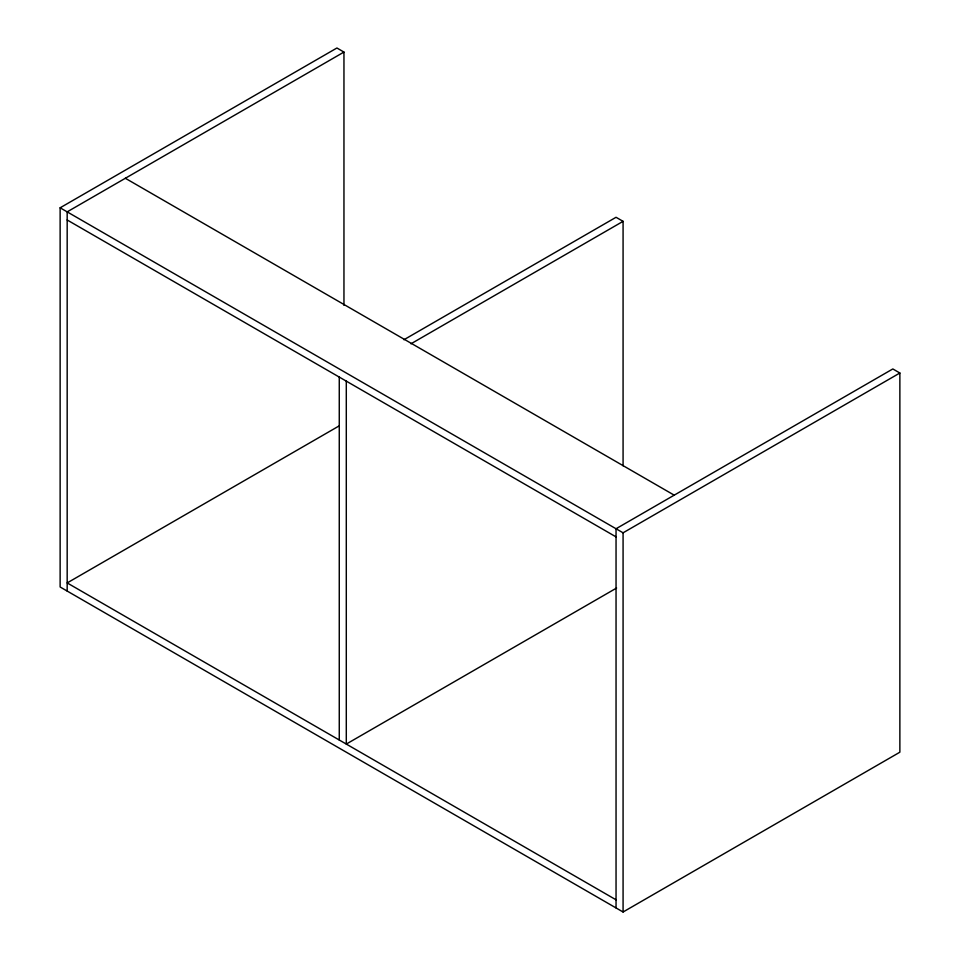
<?xml version="1.0" encoding="UTF-8"?>
<svg xmlns="http://www.w3.org/2000/svg" width="960" height="960" viewBox="0 0 960 960"><rect width="100%" height="100%" fill="white"/><g stroke="black" fill="none" stroke-linecap="round" stroke-linejoin="round"><path stroke-width="1.44" d="M616.044 907.932L616.044 528.744L892.824 368.952L899.868 373.008L899.868 752.196L623.076 912L60.132 586.992L60.132 207.804L336.924 48L343.956 52.068L343.956 305.352M343.956 52.068L67.176 211.86L67.176 591.048M403.932 339.744L616.044 217.284L623.076 221.34L623.076 465.804M410.964 343.8L623.076 221.34M338.784 426.108L67.176 582.924L616.044 899.808M60.132 207.804L623.076 532.812L899.868 373.008M616.62 588.012L346.296 744.072L346.296 381.144M125.34 178.272L674.22 495.168M67.176 219.984L616.044 536.88M623.076 532.812L623.076 912M339.264 377.076L339.264 740.016"/></g></svg>
